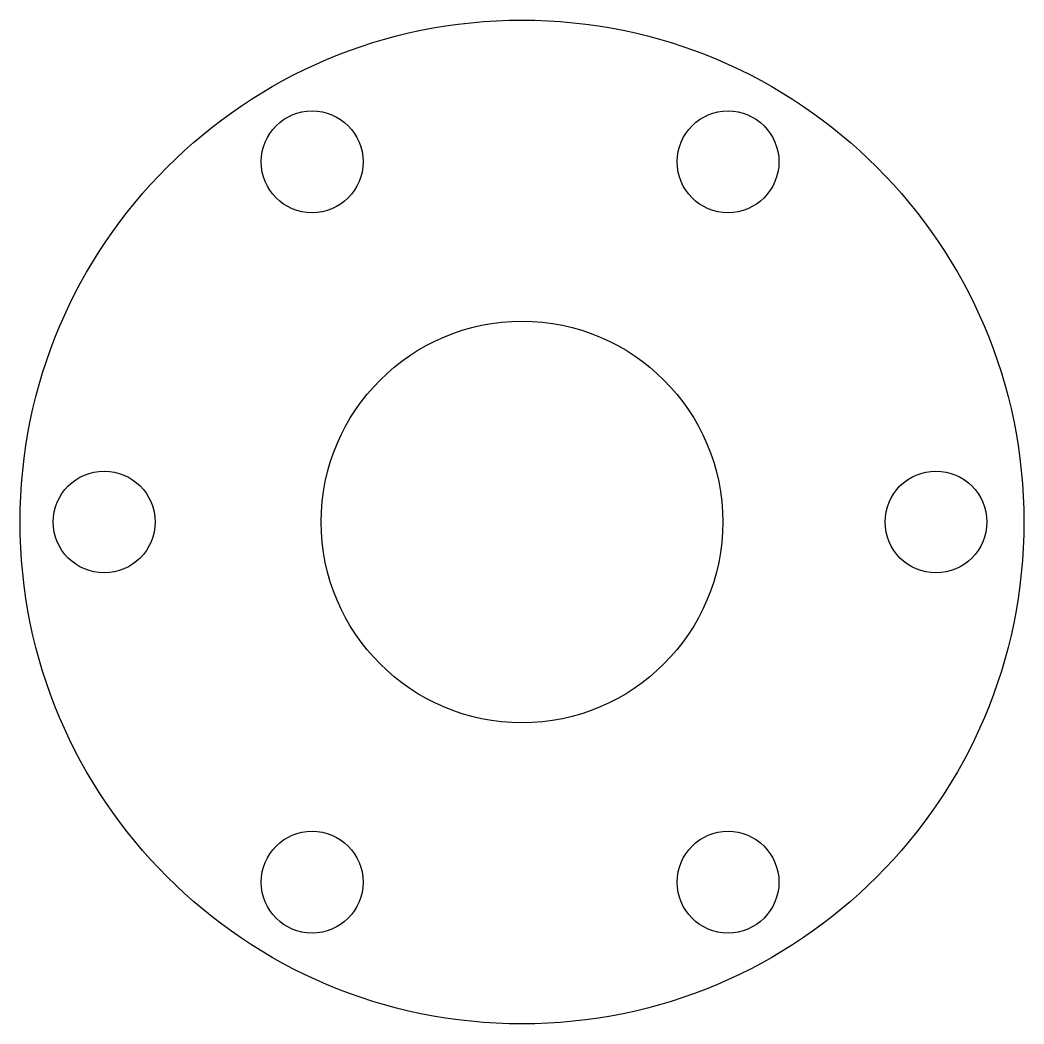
# Model space of a CAD drawing. Header units: inches. Extents: x 50.1 to 100.1, y 25.2 to 75.2.
import ezdxf

# ---------------------------------------------------------------- set-up
doc = ezdxf.new("R2010")
doc.units = ezdxf.units.IN
doc.header["$MEASUREMENT"] = 0

# ---------------------------------------------------------------- blocks, each defined once
blk = doc.blocks.new('*U2')
blk.add_circle((0, 0), 2.536)
blk = doc.blocks.new('*U3')
at = {"color": 0, "linetype": 'ByBlock', "lineweight": -2, "transparency": 16777216}
for p, rotation in [((64.693, 68.121), 299.9999999999999), ((85.409, 68.121), 240), ((95.767, 50.181), 180), ((64.693, 32.241), 59.99999999999999), ((85.409, 32.241), 120)]:
    blk.add_blockref('*U2', p, dxfattribs=dict(at, rotation=rotation))
blk.add_blockref('*U2', (54.335, 50.181), dxfattribs=at)

msp = doc.modelspace()

# ---------------------------------------------------------------- linework, layer by layer
for radius in [25, 10]:
    msp.add_circle((75.1466, 50.181), radius)

# ---------------------------------------------------------------- block references
msp.add_blockref('*U3', (0, 0))

doc.saveas('drawing.dxf')
